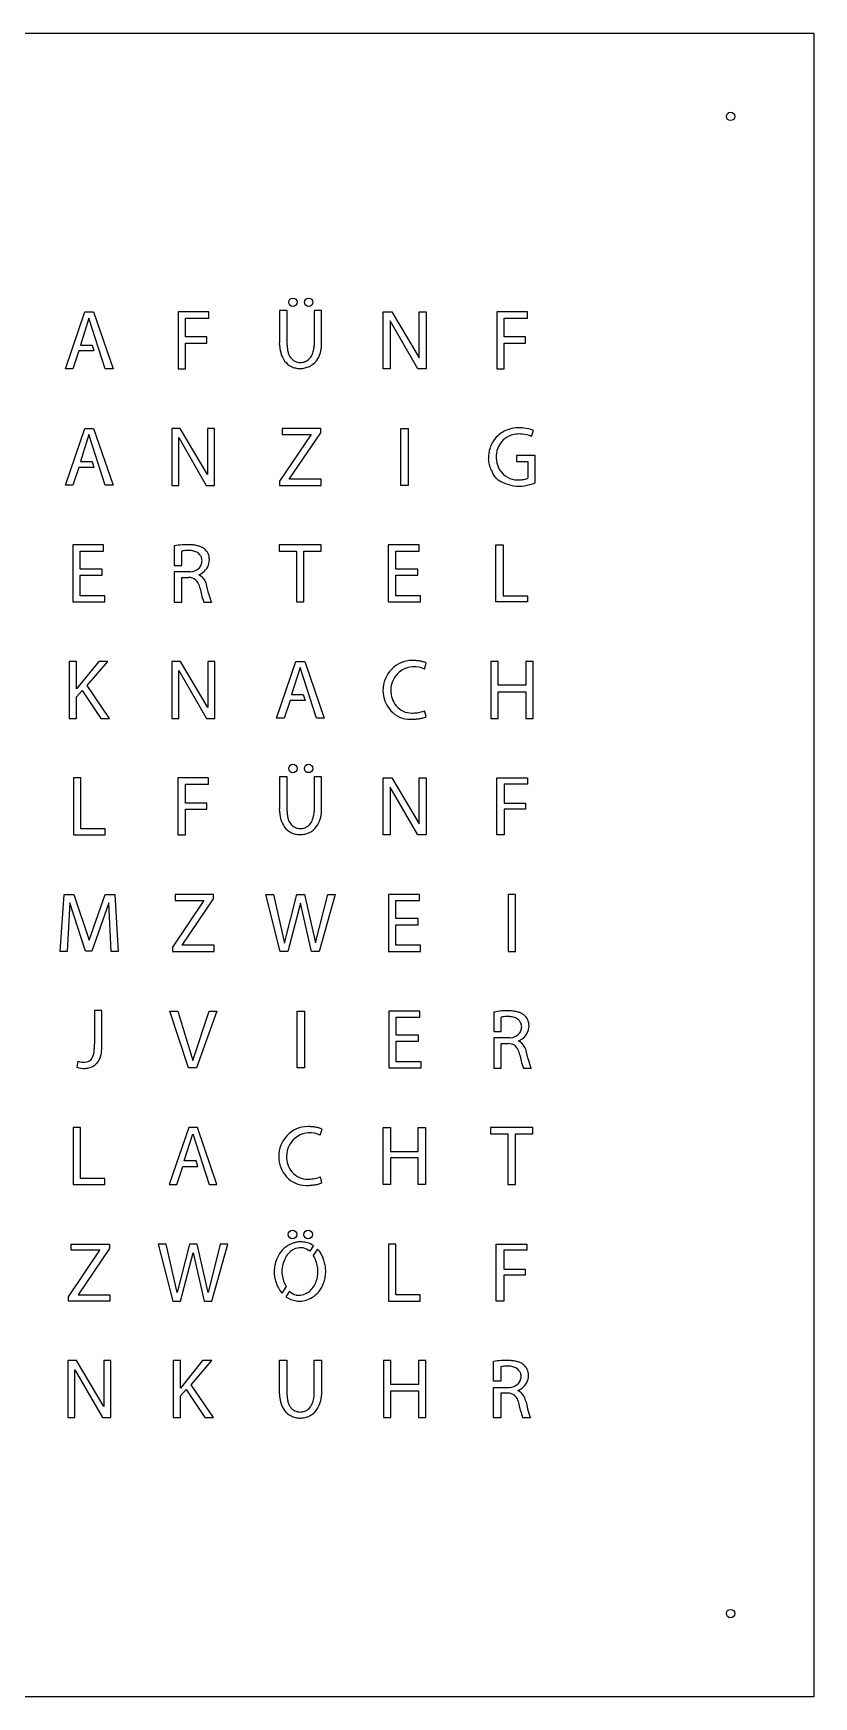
# Model space of a CAD drawing. Extents: x 0 to 500, y 0 to 500.
# Drawn here: x 265 to 500, y 0 to 500 of the extents above; entities that cross this region are included whole.
import ezdxf

# ---------------------------------------------------------------- set-up
doc = ezdxf.new("R2010")
doc.units = 0
doc.layers.add('3', color=3, linetype='CONTINUOUS')

msp = doc.modelspace()

# ---------------------------------------------------------------- linework, layer by layer
at = {"layer": '3'}
for p, q in [((0, 500), (500, 500)), ((500, 500), (500, 0)), ((275.08423, 399.14499), (280.92523, 416.267)), ((280.92523, 416.267), (283.56723, 416.267)), ((283.56723, 416.267), (289.41022, 399.14499)), ((318.16095, 416.263), (308.94095, 416.263)), ((308.94095, 416.263), (308.94095, 399.14301)), ((318.16095, 414.41101), (318.16095, 416.263)), ((341.71515, 416.64099), (339.48117, 416.64099)), ((339.48117, 416.64099), (339.48218, 406.99271)), ((341.71515, 406.22101), (341.71515, 416.64099)), ((349.87015, 416.64099), (349.86917, 406.13699)), ((352.10516, 416.64099), (349.87015, 416.64099)), ((352.10117, 406.0835), (352.10516, 416.64099)), ((370.6308, 399.14301), (370.6308, 416.263)), ((370.6308, 416.263), (373.1868, 416.263)), ((373.1868, 416.263), (381.40179, 402.42899)), ((381.40179, 416.263), (383.4848, 416.263)), ((381.40179, 402.42899), (381.40179, 416.263)), ((383.4848, 416.263), (383.4848, 399.14301)), ((413.93243, 416.263), (404.71243, 416.263)), ((404.71243, 416.263), (404.71243, 399.14301)), ((413.93243, 414.41101), (413.93243, 416.263)), ((282.17123, 414.409), (279.60522, 406.258)), ((287.04822, 399.14499), (282.17123, 414.409)), ((311.17596, 414.41101), (318.16095, 414.41101)), ((311.17596, 408.72198), (311.17596, 414.41101)), ((372.71481, 413.52701), (372.71481, 399.14301)), ((381.01682, 399.14301), (372.71481, 413.52701)), ((406.94742, 414.41101), (413.93243, 414.41101)), ((406.94742, 408.72198), (406.94742, 414.41101)), ((279.60522, 406.258), (283.12823, 406.258)), ((283.12823, 406.258), (283.64322, 404.53)), ((317.62796, 408.72198), (311.17596, 408.72198)), ((311.17596, 406.89001), (317.62796, 406.89001)), ((311.17596, 399.14301), (311.17596, 406.89001)), ((317.62796, 406.89001), (317.62796, 408.72198)), ((413.39944, 408.72198), (406.94742, 408.72198)), ((406.94742, 406.89001), (413.39944, 406.89001)), ((406.94742, 399.14301), (406.94742, 406.89001)), ((413.39944, 406.89001), (413.39944, 408.72198)), ((279.14722, 404.53), (277.37021, 399.14499)), ((283.64322, 404.53), (279.14722, 404.53)), ((277.37021, 399.14499), (275.08423, 399.14499)), ((289.41022, 399.14499), (287.04822, 399.14499)), ((308.94095, 399.14301), (311.17596, 399.14301)), ((372.71481, 399.14301), (370.6308, 399.14301)), ((383.4848, 399.14301), (381.01682, 399.14301)), ((404.71243, 399.14301), (406.94742, 399.14301)), ((275.07224, 364.121), (280.91321, 381.24301)), ((280.91321, 381.24301), (283.55521, 381.24301)), ((283.55521, 381.24301), (289.39822, 364.121)), ((307.05695, 381.23901), (307.05695, 364.11899)), ((309.61295, 381.23901), (307.05695, 381.23901)), ((317.82797, 367.405), (309.61295, 381.23901)), ((319.91095, 381.23901), (317.82797, 381.23901)), ((317.82797, 381.23901), (317.82797, 367.405)), ((319.91095, 364.11899), (319.91095, 381.23901)), ((351.84116, 381.23901), (340.28317, 381.23901)), ((340.28317, 381.23901), (340.28317, 379.38501)), ((351.84116, 379.89301), (351.84116, 381.23901)), ((375.86179, 381.23901), (378.0968, 381.23901)), ((375.86179, 364.11899), (375.86179, 381.23901)), ((378.0968, 381.23901), (378.0968, 364.11899)), ((415.20746, 378.82602), (415.76746, 380.629)), ((282.15921, 379.38501), (279.59323, 371.23401)), ((287.03622, 364.121), (282.15921, 379.38501)), ((309.14096, 364.11899), (309.14096, 378.50299)), ((309.14096, 378.50299), (317.44296, 364.11899)), ((348.94516, 379.38501), (339.47015, 365.41501)), ((340.28317, 379.38501), (348.94516, 379.38501)), ((342.39117, 365.97101), (351.84116, 379.89301)), ((279.59323, 371.23401), (283.11621, 371.23401)), ((283.11621, 371.23401), (283.63123, 369.50601)), ((416.27643, 373.11099), (410.63544, 373.11099)), ((410.63544, 373.11099), (410.63544, 371.33301)), ((410.63544, 371.33301), (414.09042, 371.33301)), ((414.09042, 371.33301), (414.09045, 366.22998)), ((416.27643, 364.88098), (416.27643, 373.11099)), ((279.13522, 369.50601), (277.35822, 364.121)), ((283.63123, 369.50601), (279.13522, 369.50601)), ((339.47015, 365.41501), (339.47015, 364.11899)), ((351.96817, 365.97101), (342.39117, 365.97101)), ((351.96817, 364.11899), (351.96817, 365.97101)), ((405.18643, 365.74802), (405.94043, 365.297)), ((277.35822, 364.121), (275.07224, 364.121)), ((289.39822, 364.121), (287.03622, 364.121)), ((307.05695, 364.11899), (309.14096, 364.11899)), ((317.44296, 364.11899), (319.91095, 364.11899)), ((339.47015, 364.11899), (351.96817, 364.11899)), ((378.0968, 364.11899), (375.86179, 364.11899)), ((286.56723, 346.21201), (277.29623, 346.21201)), ((277.29623, 346.21201), (277.29623, 329.09299)), ((286.56723, 344.35999), (286.56723, 346.21201)), ((307.82297, 345.918), (307.82297, 340.01999)), ((351.99817, 346.21201), (339.32117, 346.21201)), ((339.32117, 346.21201), (339.32117, 344.33301)), ((351.99817, 344.33301), (351.99817, 346.21201)), ((381.39182, 346.21201), (372.12079, 346.21201)), ((372.12079, 346.21201), (372.12079, 329.09299)), ((381.39182, 344.35999), (381.39182, 346.21201)), ((404.45944, 329.09299), (404.45944, 346.21201)), ((404.45944, 346.21201), (406.69443, 346.21201)), ((406.69443, 346.21201), (406.69443, 330.94699)), ((279.53122, 338.948), (279.53122, 344.35999)), ((279.53122, 344.35999), (286.56723, 344.35999)), ((307.82297, 340.01999), (310.03296, 340.01999)), ((310.03296, 340.01999), (310.03296, 344.36902)), ((339.32117, 344.33301), (344.52917, 344.33301)), ((344.52917, 344.33301), (344.52917, 329.09299)), ((346.76416, 329.09299), (346.76416, 344.33301)), ((346.76416, 344.33301), (351.99817, 344.33301)), ((374.35681, 338.948), (374.35681, 344.35999)), ((374.35681, 344.35999), (381.39182, 344.35999)), ((286.16321, 338.948), (279.53122, 338.948)), ((279.53122, 330.94699), (279.53122, 337.11899)), ((279.53122, 337.11899), (286.16321, 337.11899)), ((286.16321, 337.11899), (286.16321, 338.948)), ((312.69595, 338.11899), (307.82297, 338.11899)), ((307.82297, 338.11899), (307.82297, 329.026)), ((310.03296, 329.026), (310.03296, 336.44199)), ((310.03296, 336.44199), (312.11697, 336.44199)), ((380.98679, 338.948), (374.35681, 338.948)), ((374.35681, 330.94699), (374.35681, 337.11899)), ((374.35681, 337.11899), (380.98679, 337.11899)), ((380.98679, 337.11899), (380.98679, 338.948)), ((286.94821, 330.94699), (279.53122, 330.94699)), ((286.94821, 329.09299), (286.94821, 330.94699)), ((315.58093, 333.07001), (315.99496, 331.19901)), ((318.12497, 331.72299), (317.63699, 333.79999)), ((381.7738, 330.94699), (374.35681, 330.94699)), ((381.7738, 329.09299), (381.7738, 330.94699)), ((406.69443, 330.94699), (414.01044, 330.94699)), ((414.01044, 330.94699), (414.01044, 329.09299)), ((277.29623, 329.09299), (286.94821, 329.09299)), ((307.82297, 329.026), (310.03296, 329.026)), ((316.68896, 329.026), (318.97495, 329.026)), ((344.52917, 329.09299), (346.76416, 329.09299)), ((372.12079, 329.09299), (381.7738, 329.09299)), ((414.01044, 329.09299), (404.45944, 329.09299)), ((276.23621, 311.18799), (276.23621, 294.06601)), ((278.44623, 311.18799), (276.23621, 311.18799)), ((285.10123, 311.18799), (278.44623, 302.931)), ((278.44623, 302.931), (278.44623, 311.18799)), ((281.64722, 303.92099), (287.84521, 311.18799)), ((287.84521, 311.18799), (285.10123, 311.18799)), ((307.10495, 311.18799), (307.10495, 294.06799)), ((309.66095, 311.18799), (307.10495, 311.18799)), ((317.87595, 297.354), (309.66095, 311.18799)), ((319.95895, 311.18799), (317.87595, 311.18799)), ((317.87595, 311.18799), (317.87595, 297.354)), ((319.95895, 294.06799), (319.95895, 311.18799)), ((338.54617, 294.08701), (344.38715, 311.20901)), ((344.38715, 311.20901), (347.02917, 311.20901)), ((347.02917, 311.20901), (352.87216, 294.08701)), ((382.98077, 308.90201), (383.5408, 310.70602)), ((405.16245, 311.18799), (402.92642, 311.18799)), ((402.92642, 311.18799), (402.92642, 294.06601)), ((405.16245, 304.02499), (405.16245, 311.18799)), ((415.67844, 311.18799), (413.44244, 311.18799)), ((413.44244, 311.18799), (413.44244, 304.02499)), ((415.67844, 294.06601), (415.67844, 311.18799)), ((309.18896, 294.06799), (309.18896, 308.452)), ((309.18896, 308.452), (317.49097, 294.06799)), ((345.63315, 309.35101), (343.06717, 301.20001)), ((350.51016, 294.08701), (345.63315, 309.35101)), ((278.44623, 300.59399), (280.09821, 302.47299)), ((278.44623, 294.06601), (278.44623, 300.59399)), ((280.09821, 302.47299), (285.71222, 294.06601)), ((288.32721, 294.06601), (281.64722, 303.92099)), ((343.06717, 301.20001), (346.59015, 301.20001)), ((346.59015, 301.20001), (347.10516, 299.47198)), ((413.44244, 304.02499), (405.16245, 304.02499)), ((405.16245, 294.06601), (405.16245, 302.09201)), ((405.16245, 302.09201), (413.44244, 302.09201)), ((413.44244, 302.09201), (413.44244, 294.06601)), ((342.60916, 299.47198), (340.83215, 294.08701)), ((347.10516, 299.47198), (342.60916, 299.47198)), ((383.48978, 294.599), (383.0578, 296.37701)), ((276.23621, 294.06601), (278.44623, 294.06601)), ((285.71222, 294.06601), (288.32721, 294.06601)), ((307.10495, 294.06799), (309.18896, 294.06799)), ((317.49097, 294.06799), (319.95895, 294.06799)), ((340.83215, 294.08701), (338.54617, 294.08701)), ((352.87216, 294.08701), (350.51016, 294.08701)), ((402.92642, 294.06601), (405.16245, 294.06601)), ((413.44244, 294.06601), (415.67844, 294.06601)), ((277.48923, 276.16199), (277.48923, 259.039)), ((279.72421, 276.16199), (277.48923, 276.16199)), ((279.72421, 260.89401), (279.72421, 276.16199)), ((308.91397, 276.16199), (308.91397, 259.039)), ((318.13596, 276.16199), (308.91397, 276.16199)), ((318.13596, 274.30701), (318.13596, 276.16199)), ((341.69717, 276.53699), (339.46317, 276.53699)), ((339.46317, 276.53699), (339.46417, 266.8887)), ((341.69714, 266.117), (341.69717, 276.53699)), ((349.85217, 276.53699), (349.85117, 266.03299)), ((352.08716, 276.53699), (349.85217, 276.53699)), ((352.08316, 265.97949), (352.08716, 276.53699)), ((370.6218, 259.04199), (370.6218, 276.16199)), ((370.6218, 276.16199), (373.1778, 276.16199)), ((373.1778, 276.16199), (381.39279, 262.328)), ((381.39279, 276.16199), (383.4758, 276.16199)), ((381.39279, 262.328), (381.39279, 276.16199)), ((383.4758, 276.16199), (383.4758, 259.04199)), ((404.71243, 259.039), (404.71243, 276.16199)), ((404.71243, 276.16199), (413.93344, 276.16199)), ((413.93344, 276.16199), (413.93344, 274.30701)), ((311.14996, 268.61801), (311.14996, 274.30701)), ((311.14996, 274.30701), (318.13596, 274.30701)), ((372.70581, 273.42599), (372.70581, 259.04199)), ((381.00781, 259.04199), (372.70581, 273.42599)), ((406.94742, 274.30701), (406.94742, 268.61801)), ((413.93344, 274.30701), (406.94742, 274.30701)), ((317.60196, 268.61801), (311.14996, 268.61801)), ((311.14996, 259.039), (311.14996, 266.789)), ((311.14996, 266.789), (317.60196, 266.789)), ((317.60196, 266.789), (317.60196, 268.61801)), ((406.94742, 268.61801), (413.39944, 268.61801)), ((406.94742, 266.789), (406.94742, 259.039)), ((413.39944, 266.789), (406.94742, 266.789)), ((413.39944, 268.61801), (413.39944, 266.789)), ((287.04022, 260.89401), (279.72421, 260.89401)), ((287.04022, 259.039), (287.04022, 260.89401)), ((277.48923, 259.039), (287.04022, 259.039)), ((308.91397, 259.039), (311.14996, 259.039)), ((372.70581, 259.04199), (370.6218, 259.04199)), ((383.4758, 259.04199), (381.00781, 259.04199)), ((406.94742, 259.039), (404.71243, 259.039)), ((273.51523, 224.01401), (274.71021, 241.13499)), ((274.71021, 241.13499), (277.63522, 241.13499)), ((277.63522, 241.13499), (282.20621, 227.39799)), ((282.20621, 227.39799), (286.99921, 241.13499)), ((286.99921, 241.13499), (289.92621, 241.13499)), ((289.92621, 241.13499), (290.99222, 224.01401)), ((319.63196, 241.13499), (308.07397, 241.13499)), ((308.07397, 241.13499), (308.07397, 239.28101)), ((319.63196, 239.78799), (319.63196, 241.13499)), ((335.30515, 241.134), (337.63916, 241.134)), ((339.64816, 224.01401), (335.30515, 241.134)), ((337.63916, 241.134), (340.96817, 226.554)), ((340.96817, 226.554), (344.67816, 241.134)), ((344.67816, 241.134), (346.98917, 241.134)), ((346.98917, 241.134), (350.29117, 226.58)), ((350.29117, 226.58), (353.94815, 241.134)), ((356.20917, 241.134), (351.35815, 224.01401)), ((353.94815, 241.134), (356.20917, 241.134)), ((381.47281, 241.13499), (372.20081, 241.13499)), ((372.20081, 241.13499), (372.20081, 224.01401)), ((381.47281, 239.28101), (381.47281, 241.13499)), ((410.41644, 241.13499), (408.18143, 241.13499)), ((408.18143, 241.13499), (408.18143, 224.01401)), ((410.41644, 224.01401), (410.41644, 241.13499)), ((276.44522, 238.64799), (275.62323, 224.01401)), ((281.10822, 224.116), (276.44522, 238.64799)), ((288.13422, 238.661), (282.99423, 224.116)), ((288.80722, 224.01401), (288.13422, 238.661)), ((316.73697, 239.28101), (307.26096, 225.30901)), ((308.07397, 239.28101), (316.73697, 239.28101)), ((310.18295, 225.869), (319.63196, 239.78799)), ((345.74316, 238.51801), (341.95917, 224.01401)), ((349.04617, 224.01401), (345.74316, 238.51801)), ((374.4368, 233.87), (374.4368, 239.28101)), ((374.4368, 239.28101), (381.47281, 239.28101)), ((381.0668, 233.87), (374.4368, 233.87)), ((374.4368, 225.869), (374.4368, 232.041)), ((374.4368, 232.041), (381.0668, 232.041)), ((381.0668, 232.041), (381.0668, 233.87)), ((307.26096, 225.30901), (307.26096, 224.01401)), ((319.75897, 225.869), (310.18295, 225.869)), ((319.75897, 224.01401), (319.75897, 225.869)), ((381.85379, 225.869), (374.4368, 225.869)), ((381.85379, 224.01401), (381.85379, 225.869)), ((275.62323, 224.01401), (273.51523, 224.01401)), ((282.99423, 224.116), (281.10822, 224.116)), ((290.99222, 224.01401), (288.80722, 224.01401)), ((307.26096, 224.01401), (319.75897, 224.01401)), ((341.95917, 224.01401), (339.64816, 224.01401)), ((351.35815, 224.01401), (349.04617, 224.01401)), ((372.20081, 224.01401), (381.85379, 224.01401)), ((408.18143, 224.01401), (410.41644, 224.01401)), ((286.03323, 206.248), (283.79822, 206.248)), ((283.79822, 206.248), (283.79822, 196.2932)), ((286.03323, 196.1239), (286.03323, 206.248)), ((312.07697, 188.99001), (306.46396, 206.10899)), ((306.46396, 206.10899), (308.87695, 206.10899)), ((308.87695, 206.10899), (313.39795, 191.276)), ((313.39795, 191.276), (318.27695, 206.10899)), ((320.63895, 206.10899), (314.51797, 188.99001)), ((318.27695, 206.10899), (320.63895, 206.10899)), ((344.71616, 206.10899), (346.95215, 206.10899)), ((344.71616, 188.98801), (344.71616, 206.10899)), ((346.95215, 206.10899), (346.95215, 188.98801)), ((381.58481, 206.10899), (372.31381, 206.10899)), ((372.31381, 206.10899), (372.31381, 188.98801)), ((381.58481, 204.254), (381.58481, 206.10899)), ((403.89145, 205.81), (403.89142, 199.912)), ((374.5488, 198.84399), (374.5488, 204.254)), ((374.5488, 204.254), (381.58481, 204.254)), ((406.10144, 199.912), (406.10144, 204.261)), ((381.1788, 198.84399), (374.5488, 198.84399)), ((374.5488, 190.842), (374.5488, 197.015)), ((374.5488, 197.015), (381.1788, 197.015)), ((381.1788, 197.015), (381.1788, 198.84399)), ((403.89142, 199.912), (406.10144, 199.912)), ((408.76443, 198.011), (403.89142, 198.011)), ((403.89142, 198.011), (403.89142, 188.918)), ((406.10144, 188.918), (406.10144, 196.334)), ((406.10144, 196.334), (408.18542, 196.334)), ((278.79425, 191.058), (278.49023, 189.254)), ((381.96579, 190.842), (374.5488, 190.842)), ((381.96579, 188.98801), (381.96579, 190.842)), ((411.64941, 192.96199), (412.06345, 191.091)), ((414.19345, 191.61501), (413.70544, 193.692)), ((314.51797, 188.99001), (312.07697, 188.99001)), ((346.95215, 188.98801), (344.71616, 188.98801)), ((372.31381, 188.98801), (381.96579, 188.98801)), ((403.89142, 188.918), (406.10144, 188.918)), ((412.75745, 188.91801), (415.04343, 188.918)), ((277.43823, 171.08299), (277.43823, 153.961)), ((279.67322, 171.08299), (277.43823, 171.08299)), ((279.67322, 155.815), (279.67322, 171.08299)), ((312.14297, 171.08299), (306.30197, 153.961)), ((314.78497, 171.08299), (312.14297, 171.08299)), ((320.62796, 153.961), (314.78497, 171.08299)), ((351.65115, 168.798), (352.21118, 170.60201)), ((370.59781, 171.08299), (372.83279, 171.08299)), ((370.59781, 153.961), (370.59781, 171.08299)), ((372.83279, 171.08299), (372.83279, 163.91901)), ((381.1138, 171.08299), (383.3508, 171.08299)), ((381.1138, 163.91901), (381.1138, 171.08299)), ((383.3508, 171.08299), (383.3508, 153.961)), ((415.57843, 171.08299), (402.90244, 171.08299)), ((402.90244, 171.08299), (402.90244, 169.202)), ((415.57843, 169.202), (415.57843, 171.08299)), ((310.82297, 161.07401), (313.38895, 169.22501)), ((313.38895, 169.22501), (318.26596, 153.961)), ((402.90244, 169.202), (408.10944, 169.202)), ((408.10944, 169.202), (408.10944, 153.961)), ((410.34442, 153.961), (410.34442, 169.202)), ((410.34442, 169.202), (415.57843, 169.202)), ((314.34595, 161.07401), (310.82297, 161.07401)), ((314.86096, 159.34599), (314.34595, 161.07401)), ((372.83279, 163.91901), (381.1138, 163.91901)), ((372.83279, 161.989), (372.83279, 153.961)), ((381.1138, 161.989), (372.83279, 161.989)), ((381.1138, 153.961), (381.1138, 161.989)), ((286.98923, 155.815), (279.67322, 155.815)), ((286.98923, 153.961), (286.98923, 155.815)), ((308.58795, 153.961), (310.36496, 159.34599)), ((310.36496, 159.34599), (314.86096, 159.34599)), ((352.16016, 154.49501), (351.72818, 156.27299)), ((277.43823, 153.961), (286.98923, 153.961)), ((306.30197, 153.961), (308.58795, 153.961)), ((318.26596, 153.961), (320.62796, 153.961)), ((372.83279, 153.961), (370.59781, 153.961)), ((383.3508, 153.961), (381.1138, 153.961)), ((408.10944, 153.961), (410.34442, 153.961)), ((276.78421, 136.05701), (288.34122, 136.05701)), ((276.78421, 134.203), (276.78421, 136.05701)), ((288.34122, 136.05701), (288.34122, 134.71001)), ((305.34396, 136.05701), (303.00995, 136.05701)), ((303.00995, 136.05701), (307.35297, 118.937)), ((308.67297, 121.477), (305.34396, 136.05701)), ((312.38297, 136.05701), (308.67297, 121.477)), ((314.69397, 136.05701), (312.38297, 136.05701)), ((317.99597, 121.503), (314.69397, 136.05701)), ((321.65295, 136.05701), (317.99597, 121.503)), ((319.06296, 118.937), (323.91397, 136.05701)), ((323.91397, 136.05701), (321.65295, 136.05701)), ((349.62717, 135.58899), (348.51416, 133.916)), ((372.17581, 136.05701), (372.17581, 118.936)), ((374.4108, 136.05701), (372.17581, 136.05701)), ((374.4108, 120.789), (374.4108, 136.05701)), ((404.59842, 118.936), (404.59842, 136.05701)), ((404.59842, 136.05701), (413.81842, 136.05701)), ((413.81842, 136.05701), (413.81842, 134.203)), ((275.97021, 120.231), (285.44421, 134.203)), ((285.44421, 134.203), (276.78421, 134.203)), ((288.34122, 134.71001), (278.89023, 120.789)), ((309.66397, 118.937), (313.44797, 133.44099)), ((313.44797, 133.44099), (316.75095, 118.937)), ((350.81216, 134.48399), (349.59515, 132.64001)), ((406.83344, 134.203), (406.83344, 128.513)), ((413.81842, 134.203), (406.83344, 134.203)), ((406.83344, 128.513), (413.28543, 128.513)), ((406.83344, 126.683), (406.83344, 118.936)), ((413.28543, 126.683), (406.83344, 126.683)), ((413.28543, 128.513), (413.28543, 126.683)), ((275.97021, 118.936), (275.97021, 120.231)), ((278.89023, 120.789), (288.46823, 120.789)), ((288.46823, 120.789), (288.46823, 118.936)), ((341.43317, 123.275), (340.13318, 121.32101)), ((342.49115, 121.87801), (341.37115, 120.182)), ((381.72681, 120.789), (374.4108, 120.789)), ((381.72681, 118.936), (381.72681, 120.789)), ((288.46823, 118.936), (275.97021, 118.936)), ((307.35297, 118.937), (309.66397, 118.937)), ((316.75095, 118.937), (319.06296, 118.937)), ((372.17581, 118.936), (381.72681, 118.936)), ((406.83344, 118.936), (404.59842, 118.936)), ((275.84421, 101.031), (275.84421, 83.911)), ((278.40021, 101.031), (275.84421, 101.031)), ((286.61523, 87.197), (278.40021, 101.031)), ((288.69821, 101.031), (286.61523, 101.031)), ((286.61523, 101.031), (286.61523, 87.197)), ((288.69821, 83.911), (288.69821, 101.031)), ((307.47595, 101.031), (307.47595, 83.909)), ((309.68597, 101.031), (307.47595, 101.031)), ((316.34097, 101.031), (309.68597, 92.774)), ((309.68597, 92.774), (309.68597, 101.031)), ((312.88696, 93.764), (319.08496, 101.031)), ((319.08496, 101.031), (316.34097, 101.031)), ((339.45215, 101.17), (341.68616, 101.17)), ((339.45319, 91.5217), (339.45215, 101.17)), ((341.68616, 101.17), (341.68616, 90.75)), ((349.84018, 90.666), (349.84116, 101.17)), ((349.84116, 101.17), (352.07617, 101.17)), ((352.07617, 101.17), (352.07217, 90.61252)), ((372.88779, 101.031), (370.6528, 101.031)), ((370.6528, 101.031), (370.6528, 83.909)), ((372.88779, 93.868), (372.88779, 101.031)), ((383.40579, 101.031), (381.16879, 101.031)), ((381.16879, 101.031), (381.16879, 93.868)), ((383.40579, 83.909), (383.40579, 101.031)), ((403.71744, 94.839), (403.71744, 100.73701)), ((277.92822, 83.911), (277.92822, 98.295)), ((277.92822, 98.295), (286.23022, 83.911)), ((405.92743, 99.188), (405.92743, 94.839)), ((309.68597, 90.437), (311.33795, 92.316)), ((309.68597, 83.909), (309.68597, 90.437)), ((311.33795, 92.316), (316.95197, 83.909)), ((319.56696, 83.909), (312.88696, 93.764)), ((381.16879, 93.868), (372.88779, 93.868)), ((372.88779, 83.909), (372.88779, 91.936)), ((372.88779, 91.936), (381.16879, 91.936)), ((381.16879, 91.936), (381.16879, 83.909)), ((405.92743, 94.839), (403.71744, 94.839)), ((403.71744, 92.938), (408.59042, 92.938)), ((403.71744, 83.845), (403.71744, 92.938)), ((405.92743, 91.261), (405.92743, 83.845)), ((408.01144, 91.26099), (405.92743, 91.261)), ((411.88943, 86.01801), (411.4754, 87.88899)), ((413.53143, 88.619), (414.01944, 86.542)), ((275.84421, 83.911), (277.92822, 83.911)), ((286.23022, 83.911), (288.69821, 83.911)), ((307.47595, 83.909), (309.68597, 83.909)), ((316.95197, 83.909), (319.56696, 83.909)), ((370.6528, 83.909), (372.88779, 83.909)), ((381.16879, 83.909), (383.40579, 83.909)), ((405.92743, 83.845), (403.71744, 83.845)), ((414.86942, 83.84499), (412.58344, 83.845)), ((500, 0), (0, 0))]:
    msp.add_line(p, q, dxfattribs=at)
for centre, radius in [((475, 475), 1.25), ((343.48517, 419.13101), 1.275), ((348.20615, 419.13), 1.2725), ((343.46716, 279.02701), 1.275), ((348.18817, 279.026), 1.2725), ((343.34818, 138.92101), 1.2775), ((348.04315, 138.92101), 1.275), ((475, 25), 1.25)]:
    msp.add_circle(centre, radius, dxfattribs=at)
for centre, radius, start, end in [((315.60397, 406.9928), 23.8775, -1.28577, 0), ((344.78308, 406.34399), 5.3075, 178.78012, 183.5536), ((350.7226, 406.78525), 11.265, 183.92117, 189.80017), ((347.77884, 406.39548), 6.065, 181.6481, 184.59979), ((361.66898, 407.43839), 19.995, 184.38667, 185.48534), ((351.20413, 406.43277), 9.4825, 185.48131, 192.34792), ((334.00449, 407.87885), 15.99, 348.65668, 351.1973), ((344.30609, 406.28683), 5.565, 351.16409, 358.45712), ((341.47076, 406.86328), 10.66, 349.67578, 355.80463), ((350.94031, 406.82367), 11.485, 189.80417, 195.21779), ((346.61017, 405.64795), 6.9975, 195.23514, 216.46362), ((345.32373, 404.69833), 5.4, 216.47244, 243.77777), ((347.62964, 405.64847), 5.8225, 192.33058, 203.48529), ((345.91327, 404.90524), 3.9525, 203.51918, 228.94089), ((345.63959, 404.58878), 3.535, 228.91652, 257.24161), ((345.70859, 404.88797), 3.84, 257.22339, 279.62988), ((345.7074, 404.8743), 3.8275, 279.68167, 302.16528), ((345.73825, 404.8331), 3.7775, 302.10178, 330.4397), ((345.94614, 405.08719), 5.7825, 295.89093, 322.14987), ((343.828, 405.91248), 5.97, 330.47345, 348.61633), ((345.01382, 405.81619), 6.965, 322.12051, 344.03375), ((341.10748, 406.93222), 11.0275, 344.04178, 349.66168), ((345.51205, 405.08005), 5.825, 243.77501, 257.47784), ((345.63385, 405.62589), 6.385, 257.4729, 269.99152), ((345.63196, 405.91788), 6.675, 270, 282.60806), ((345.70969, 405.5802), 6.33, 282.58865, 295.86774), ((410.89871, 372.70618), 8.605, 113.59154, 140.48547), ((411.39905, 371.56329), 9.8525, 90.01224, 113.59805), ((411.39484, 367.74789), 13.67, 83.79857, 89.99988), ((411.64853, 370.05792), 11.345, 68.71207, 83.81206), ((412.72208, 372.12061), 10.52, 162.17551, 180), ((410.89328, 372.71069), 8.6, 140.48566, 162.1886), ((411.17627, 372.9198), 6.5925, 113.1362, 165.44736), ((411.36621, 372.48145), 7.07, 97.31271, 113.15588), ((411.49719, 371.41901), 8.14, 83.48703, 97.2753), ((411.12952, 368.16302), 11.415, 69.07121, 83.50719), ((408.57407, 372.12537), 6.3725, 180.02141, 196.16696), ((415.55307, 374.14163), 13.6375, 196.13889, 203.72406), ((412.1774, 372.66022), 7.625, 165.4496, 211.45505), ((422.47574, 377.18365), 21.1975, 203.72336, 207.5006), ((407.45703, 369.36554), 4.2675, 207.5045, 226.12003), ((407.61081, 369.52731), 4.49, 226.13651, 237.32028), ((410.78149, 371.80594), 5.99, 211.452, 241.61569), ((410.93985, 374.29129), 10.29, 240.93279, 252.54068), ((410.96713, 372.14905), 6.38, 241.6138, 269.9841), ((410.96359, 378.52985), 12.76, 270, 276.57861), ((411.51675, 373.75287), 7.95, 276.5625, 288.88663), ((411.89163, 377.31036), 13.455, 252.53163, 261.42123), ((411.47791, 374.60403), 10.7175, 261.45007, 278.55008), ((410.97134, 377.9899), 14.1425, 278.5401, 292.03284), ((311.89053, 324.21561), 22.08, 94.35986, 100.61549), ((311.63382, 327.57501), 18.71, 87.41115, 94.35808), ((311.75046, 329.93805), 16.345, 82.81805, 87.44545), ((312.77725, 338.11884), 8.1, 73.46231, 82.78955), ((313.18823, 339.5141), 6.645, 64.87509, 73.43492), ((314.04468, 341.34143), 4.6275, 52.6067, 64.86938), ((314.63464, 342.10815), 3.66, 23.74514, 52.65524), ((312.30405, 331.77402), 12.7975, 93.36903, 100.22154), ((311.96857, 337.45404), 7.1075, 82.11285, 93.36015), ((312.11978, 338.54434), 6.0075, 68.7412, 82.11449), ((313.26926, 341.4968), 2.84, 40.90778, 68.75635), ((313.13596, 341.40201), 3.015, 310.60098, 337.04108), ((312.92825, 341.20151), 3.29, 23.1309, 40.90541), ((313.22592, 341.36392), 2.9175, 337.04059, 349.91342), ((313.64084, 341.50653), 2.515, 0.01669, 23.1178), ((312.4252, 341.50821), 3.73, 349.88544, 359.99765), ((313.61032, 341.77533), 4.755, 333.11145, 359.98972), ((313.87207, 341.77362), 4.4925, 0, 23.73429), ((312.2027, 333.35608), 3.0875, 48.15997, 91.59122), ((312.37869, 342.28488), 4.1775, 274.35504, 310.60641), ((311.91391, 333.03305), 3.52, 27.80127, 48.1653), ((313.62436, 333.73456), 3.8075, 29.2254, 66.12202), ((312.97797, 342.55002), 5.765, 292.30688, 306.76257), ((313.5253, 341.81622), 4.85, 306.77081, 333.13483), ((311.07373, 332.30856), 6.73, 12.80239, 29.21806), ((310.59491, 332.33954), 5.01, 18.04926, 27.78149), ((307.57233, 331.34821), 8.1925, 12.13355, 18.09157), ((329.01593, 334.16025), 13.3525, 192.81233, 202.61195), ((338.76004, 336.74402), 21.2375, 193.67567, 201.31038), ((379.23218, 302.96573), 8.5025, 89.97737, 136.64496), ((379.23849, 295.33408), 16.1325, 85.71892, 90), ((379.52579, 299.21063), 12.245, 80.04488, 85.70538), ((379.2438, 297.60284), 13.8775, 76.09109, 80.04576), ((381.56702, 306.99026), 4.2075, 62.02307, 76.07141), ((379.75577, 302.47195), 9.22, 136.6476, 180), ((379.9176, 302.55688), 7.045, 64.23061, 180.00496), ((379.59982, 302.47195), 9.065, 180, 222.23209), ((380.94507, 302.55551), 8.0725, 180, 198.04285), ((379.54214, 302.10019), 6.5975, 198.05667, 220.04379), ((378.74216, 301.69424), 7.9075, 222.23663, 270), ((379.13849, 301.76025), 6.07, 220.03873, 245.52823), ((379.24713, 301.99792), 6.3325, 245.52435, 270.00497), ((379.24826, 306.02924), 10.3625, 270, 278.54327), ((379.16046, 306.59995), 10.94, 278.55396, 290.86859), ((378.74362, 311.16922), 17.3825, 269.9975, 274.12433), ((378.89255, 309.091), 15.2975, 274.12781, 278.81433), ((378.13132, 314.08643), 20.3525, 278.7771, 281.95428), ((381.47189, 298.29605), 4.2125, 281.98895, 298.6261), ((315.58597, 266.88879), 23.8775, -1.28577, 0), ((344.76508, 266.24002), 5.3075, 178.78044, 183.5536), ((350.70459, 266.68124), 11.265, 183.92102, 189.80017), ((347.76083, 266.29147), 6.065, 181.6481, 184.59979), ((361.65097, 267.33438), 19.995, 184.38667, 185.48534), ((351.18613, 266.32877), 9.4825, 185.48131, 192.34792), ((333.98648, 267.77484), 15.99, 348.65668, 351.1973), ((344.28809, 266.18283), 5.565, 351.16409, 358.45712), ((341.45276, 266.75928), 10.66, 349.67578, 355.80463), ((350.9223, 266.71967), 11.485, 189.80417, 195.21779), ((346.59216, 265.54395), 6.9975, 195.23514, 216.46362), ((345.30566, 264.59439), 5.4, 216.47336, 243.7785), ((347.61163, 265.54446), 5.8225, 192.33058, 203.48529), ((345.89526, 264.80124), 3.9525, 203.51918, 228.94089), ((345.62158, 264.48477), 3.535, 228.91652, 257.2421), ((345.69061, 264.78397), 3.84, 257.22339, 279.62988), ((345.68936, 264.77029), 3.8275, 279.68259, 302.16565), ((345.72025, 264.7291), 3.7775, 302.10178, 330.4397), ((345.92813, 264.98318), 5.7825, 295.89093, 322.14987), ((343.81, 265.80847), 5.97, 330.47345, 348.61633), ((344.99582, 265.71219), 6.965, 322.12051, 344.03375), ((341.08948, 266.82822), 11.0275, 344.04178, 349.66168), ((345.49405, 264.97607), 5.825, 243.77501, 257.47784), ((345.61597, 265.52188), 6.385, 257.47174, 269.99042), ((345.61383, 265.8139), 6.675, 270, 282.6091), ((345.6918, 265.47623), 6.33, 282.58759, 295.86664), ((407.95917, 184.10764), 22.08, 94.36035, 100.61589), ((407.70215, 187.46703), 18.71, 87.41077, 94.3577), ((407.81894, 189.83005), 16.345, 82.81805, 87.44556), ((408.84592, 198.01082), 8.1, 73.46365, 82.79085), ((409.25644, 199.40619), 6.645, 64.87254, 73.43251), ((410.11316, 201.23341), 4.6275, 52.6067, 64.86938), ((408.37265, 191.66603), 12.7975, 93.36958, 100.22211), ((408.03711, 197.34604), 7.1075, 82.11336, 93.36064), ((408.1882, 198.43633), 6.0075, 68.74071, 82.11395), ((409.33777, 201.38876), 2.84, 40.90911, 68.75714), ((409.20447, 201.29405), 3.015, 310.60034, 337.04004), ((408.99667, 201.09355), 3.29, 23.12951, 40.90452), ((409.2944, 201.25595), 2.9175, 337.04004, 349.91223), ((409.70932, 201.39851), 2.515, 0.01912, 23.1178), ((408.49365, 201.40019), 3.73, -10.11472, 0), ((410.70309, 202.00017), 3.66, 23.74492, 52.65457), ((409.67874, 201.66721), 4.755, 333.1131, 359.99081), ((409.94052, 201.6657), 4.4925, 0, 23.7334), ((177.84135, 196.29265), 105.9575, -0.70386, 0.00002), ((241.20267, 196.12392), 44.83, 358.01108, 359.99997), ((408.27118, 193.24808), 3.0875, 48.15997, 91.59178), ((408.44717, 202.1769), 4.1775, 274.35504, 310.60657), ((407.98239, 192.92506), 3.52, 27.80105, 48.16513), ((409.69278, 193.62659), 3.8075, 29.22478, 66.12119), ((409.04648, 202.44206), 5.765, 292.30655, 306.76181), ((409.59378, 201.70828), 4.85, 306.77008, 333.13419), ((407.14218, 192.20053), 6.73, 12.80277, 29.21829), ((280.561, 195.69701), 4.965, 249.15079, 280.92987), ((281.05927, 193.11435), 2.335, 280.94141, 327.16714), ((281.34207, 193.19833), 4.28, 280.66516, 319.26144), ((279.27432, 194.26729), 4.4575, 327.15448, 352.34027), ((272.8746, 195.13164), 10.9175, 352.32126, 359.2619), ((280.39178, 194.02022), 5.5375, 319.2348, 349.52911), ((275.41339, 194.9404), 10.6, 349.52853, 357.9866), ((406.66339, 192.23154), 5.01, 18.04926, 27.78149), ((403.64081, 191.24022), 8.1925, 12.13334, 18.09147), ((425.08441, 194.05225), 13.3525, 192.81233, 202.61195), ((434.82852, 196.63602), 21.2375, 193.67567, 201.31038), ((280.75772, 195.5941), 6.7325, 250.32083, 272.8392), ((280.71246, 196.56328), 7.7025, 272.81836, 280.63528), ((347.90256, 162.86172), 8.5025, 89.9782, 136.64496), ((347.90906, 155.23004), 16.1325, 85.71968, 90), ((348.19604, 159.10664), 12.245, 80.04431, 85.70496), ((347.91418, 157.49883), 13.8775, 76.09111, 80.04578), ((350.23737, 166.88628), 4.2075, 62.02251, 76.07095), ((348.42615, 162.36795), 9.22, 136.6476, 180), ((348.58798, 162.4529), 7.045, 64.23056, 180.00558), ((348.27023, 162.3679), 9.065, 180.00009, 222.23175), ((349.61542, 162.45142), 8.0725, 180, 198.04222), ((347.41248, 161.59029), 7.9075, 222.2372, 270), ((348.21249, 161.99622), 6.5975, 198.05693, 220.04427), ((347.80887, 161.6562), 6.07, 220.0385, 245.52817), ((347.91745, 161.89392), 6.3325, 245.52496, 270.00525), ((347.91864, 165.92525), 10.3625, 270, 278.54324), ((347.8309, 166.49596), 10.94, 278.55365, 290.86823), ((347.41422, 171.06522), 17.3825, 269.99707, 274.12366), ((347.56268, 168.98698), 15.2975, 274.12872, 278.81516), ((346.80258, 173.98256), 20.3525, 278.77454, 281.95175), ((350.14212, 158.19199), 4.2125, 281.99109, 298.62842), ((346.11438, 128.7325), 8.025, 123.19629, 132.05865), ((346.30066, 128.44672), 8.365, 114.69238, 123.19225), ((345.47491, 130.24834), 6.3825, 105.94652, 114.71367), ((347.70215, 122.47476), 14.47, 102.0995, 105.96954), ((345.74536, 131.57863), 5.1575, 93.09183, 102.04337), ((345.79526, 130.741), 5.9975, 85.43886, 93.13622), ((345.59195, 128.22202), 8.525, 75.3754, 85.42308), ((346.29562, 130.92125), 5.735, 54.48311, 75.369), ((351.99176, 126.91969), 14.2075, 166.57936, 171.86505), ((347.48776, 128.00137), 9.575, 150.9328, 166.61987), ((346.06314, 128.79326), 7.945, 132.07784, 150.93291), ((349.92249, 127.51034), 9.79, 158.79024, 171.55511), ((347.88419, 128.30093), 7.6025, 143.83209, 158.78737), ((346.13562, 129.57845), 5.4375, 123.03616, 143.82578), ((346.4122, 129.15401), 5.945, 111.17351, 123.04073), ((345.75455, 130.85112), 4.125, 48.00018, 111.16975), ((340.3981, 127.22718), 10.6725, 10.61508, 30.47852), ((349.88116, 132.787), 1.935, 36.04673, 61.25003), ((343.77582, 128.64171), 9.315, 26.11733, 34.56388), ((357.34796, 134.30864), 5.44, 196.73955, 205.41789), ((344.79156, 128.34097), 8.4625, 16.66521, 25.42184), ((342.32639, 127.60764), 11.035, 9.07942, 16.64222), ((346.03644, 127.62019), 8.2, 180, 190.44897), ((347.09952, 127.62782), 9.2625, 171.91902, 180.0235), ((348.99948, 128.17477), 11.215, 190.48988, 198.15712), ((347.40817, 127.88206), 7.2475, 171.54286, 188.72198), ((350.79022, 128.40196), 10.67, 188.72752, 208.71942), ((343.42166, 127.39185), 7.5125, 321.4519, 350.01154), ((337.26608, 128.48103), 13.7625, 349.99078, 353.91858), ((344.33902, 127.96576), 6.6625, -0.00235, 10.61522), ((342.09628, 127.96523), 8.905, -6.07376, 0.00005), ((341.39633, 128.31253), 11.9775, 342.73636, 350.37543), ((343.81693, 127.89585), 9.52, -9.58774, 0.01593), ((344.16592, 127.90098), 9.1725, 0, 9.08328), ((348.85501, 128.12532), 11.0625, 198.14691, 217.95947), ((346.24457, 127.99618), 9.21, 238.04974, 258.52313), ((345.26007, 124.41805), 3.7575, 222.53146, 257.33374), ((345.31116, 124.63603), 3.9825, 257.30426, 283.58237), ((344.93384, 126.18781), 5.5775, 283.60645, 321.44501), ((344.76926, 127.62108), 8.815, 291.22006, 304.30762), ((345.72189, 126.22578), 7.1275, 304.30392, 326.35056), ((343.63766, 127.61098), 9.63, 326.36118, 342.76483), ((345.40353, 123.84896), 4.9775, 258.51205, 267.78537), ((345.39966, 123.77894), 4.9075, 267.79901, 277.19318), ((344.98398, 127.06345), 8.2175, 277.20111, 291.23169), ((407.785, 79.03462), 22.08, 94.35995, 100.61549), ((407.5282, 82.39402), 18.71, 87.41096, 94.35789), ((407.64493, 84.75706), 16.345, 82.81804, 87.44556), ((408.67191, 92.93781), 8.1, 73.46367, 82.79085), ((409.08249, 94.33318), 6.645, 64.87308, 73.43303), ((409.93921, 96.16039), 4.6275, 52.60759, 64.87019), ((408.19858, 86.59302), 12.7975, 93.36931, 100.22183), ((407.86316, 92.27304), 7.1075, 82.11385, 93.36115), ((408.01422, 93.36332), 6.0075, 68.741, 82.11423), ((409.16376, 96.31577), 2.84, 40.90876, 68.7571), ((409.03046, 96.22104), 3.015, 310.60034, 337.04004), ((408.82269, 96.02054), 3.29, 23.12996, 40.90487), ((409.12039, 96.18292), 2.9175, 337.04031, 349.91281), ((409.53531, 96.32551), 2.515, 0.01912, 23.11796), ((408.31964, 96.32719), 3.73, -10.11472, 0), ((410.52908, 96.92719), 3.66, 23.74459, 52.65451), ((409.50476, 96.59427), 4.755, 333.11227, 359.99008), ((409.76651, 96.59261), 4.4925, 0, 23.73438), ((315.57498, 91.5218), 23.8775, -1.28577, 0), ((344.75409, 90.873), 5.3075, 178.7802, 183.55353), ((350.6936, 91.31422), 11.265, 183.92099, 189.80008), ((347.74985, 90.92447), 6.065, 181.6481, 184.59979), ((361.64011, 91.96578), 19.995, 184.3821, 185.48074), ((351.17511, 90.96178), 9.4825, 185.48145, 192.34796), ((344.2771, 90.81581), 5.565, 351.16425, 358.45743), ((341.44177, 91.39227), 10.66, 349.67587, 355.80475), ((408.09717, 88.17509), 3.0875, 48.15968, 91.59122), ((408.27316, 97.10389), 4.1775, 274.35504, 310.60651), ((407.80841, 87.85202), 3.52, 27.80216, 48.16583), ((409.5188, 88.5536), 3.8075, 29.2249, 66.12148), ((408.8725, 97.36908), 5.765, 292.30618, 306.76172), ((409.41977, 96.63523), 4.85, 306.77075, 333.13477), ((406.96817, 87.12755), 6.73, 12.80264, 29.21823), ((350.91132, 91.35262), 11.485, 189.80399, 195.21768), ((346.58112, 90.17697), 6.9975, 195.23563, 216.46402), ((345.29471, 89.22736), 5.4, 216.47284, 243.77811), ((347.60062, 90.17743), 5.8225, 192.33014, 203.48502), ((345.88422, 89.43429), 3.9525, 203.52008, 228.94144), ((345.61057, 89.11778), 3.535, 228.91635, 257.2421), ((345.67966, 89.41697), 3.84, 257.22247, 279.62894), ((345.67834, 89.4033), 3.8275, 279.68256, 302.16611), ((345.70914, 89.36205), 3.7775, 302.1037, 330.44095), ((345.91708, 89.61615), 5.7825, 295.89166, 322.15042), ((343.79904, 90.44165), 5.97, 330.47162, 348.61453), ((333.97549, 92.40784), 15.99, 348.65668, 351.1973), ((344.9848, 90.34524), 6.965, 322.12024, 344.0332), ((341.07855, 91.46143), 11.0275, 344.04047, 349.66055), ((406.48938, 87.15859), 5.01, 18.04868, 27.7811), ((403.4668, 86.16723), 8.1925, 12.13329, 18.09142), ((424.9104, 88.97924), 13.3525, 192.81233, 202.61195), ((434.65451, 91.56301), 21.2375, 193.67567, 201.31038), ((345.48306, 89.60906), 5.825, 243.77498, 257.47781), ((345.60498, 90.15487), 6.385, 257.47174, 269.99341), ((345.60291, 90.44688), 6.675, 270, 282.60858), ((345.68073, 90.10921), 6.33, 282.58838, 295.86743)]:
    msp.add_arc(centre, radius, start, end, dxfattribs=at)

doc.saveas('drawing.dxf')
